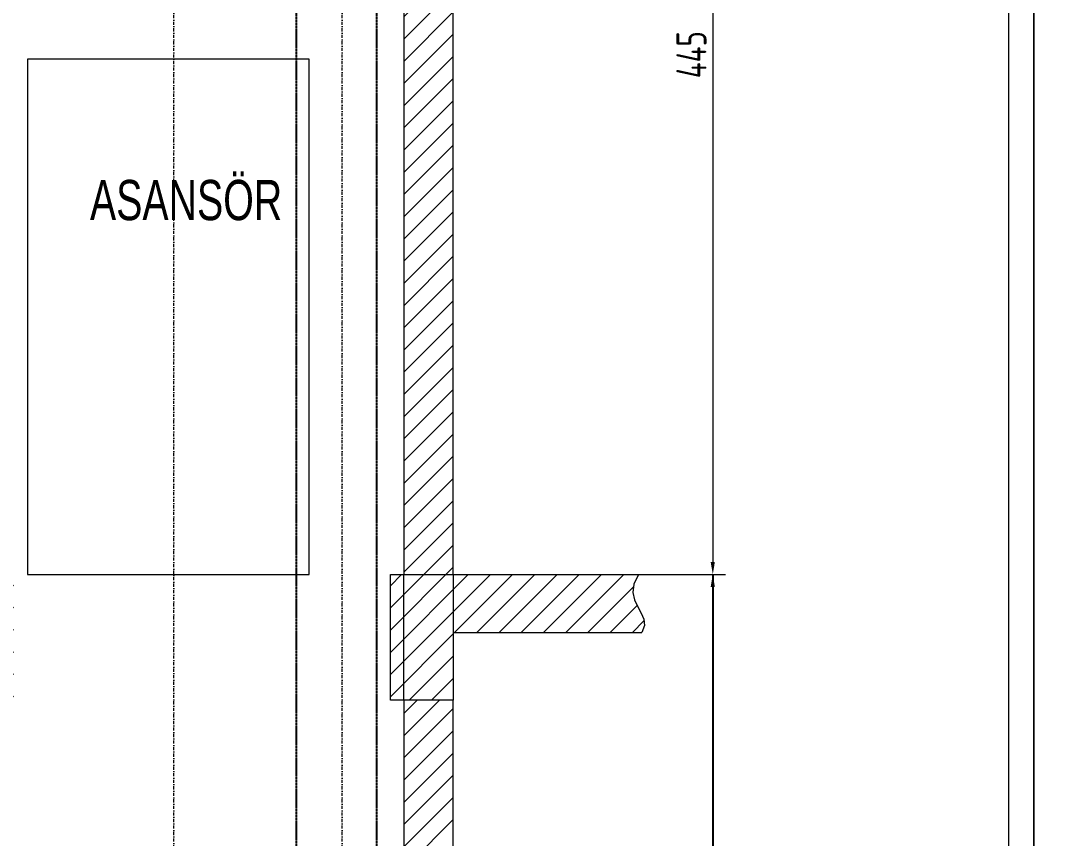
# Model space of a CAD drawing. Extents: x 273215 to 281797, y -454106 to -451256.
# Drawn here: x 279757.5 to 280165.8, y -452706.9 to -452381.4 of the extents above; entities that cross this region are included whole.
import ezdxf

# ---------------------------------------------------------------- set-up
doc = ezdxf.new("R2010")
doc.units = 0
doc.header["$MEASUREMENT"] = 0
doc.linetypes.add('DASHDOT2', pattern=[0.5, 0.25, -0.125, 0, -0.125])
doc.layers.get('0').update_dxf_attribs({"linetype": 'CONTINUOUS'})
doc.layers.add('kaçış', color=240, linetype='CONTINUOUS', lineweight=35)
doc.layers.add('MİMARİKOLON', color=7, linetype='CONTINUOUS', lineweight=50)
for name, color, linetype in [('Kolon', 7, 'CONTINUOUS'), ('YAZI', 7, 'CONTINUOUS'), ('YAZI1', 240, 'CONTINUOUS'), ('ıvır zıvır', 225, 'CONTINUOUS')]:
    doc.layers.add(name, color=color, linetype=linetype)
doc.styles.add('engiasn', font='isocpeur.ttf', dxfattribs={"width": 0.7, "height": 12})
doc.styles.add('STYLE4', font='arial.ttf')
pattern_1 = [(45, (304249.837, -343682.39), (-4.41941738, 4.41941738), [])]

msp = doc.modelspace()

# ---------------------------------------------------------------- hatches: boundary and pattern name
at = {"layer": 'ıvır zıvır', "lineweight": 15, "ltscale": 2}
h = msp.add_hatch(dxfattribs=at)
h.set_pattern_fill('ANSI31', scale=50, style=0)
h.set_pattern_definition(pattern_1)
h.paths.add_polyline_path([(279749.77, -452348.17), (279729.7, -452348.17), (279729.7, -452401.87), (279749.77, -452401.87)])
h.paths.add_polyline_path([(279929.7, -452348.17), (279910.06, -452348.17), (279910.06, -452601.87), (279929.7, -452601.87)])
h.paths.add_polyline_path([(279929.7, -452601.87), (279904.7, -452601.87), (279904.7, -452651.87), (279929.7, -452651.87)])
h.paths.add_polyline_path([(279754.7, -452601.87), (279729.7, -452601.87), (279729.7, -452651.87), (279754.7, -452651.87)])
h.paths.add_polyline_path([(279729.7, -452601.87), (279659.34, -452601.87), (279656.97, -452605.22), (279656.33, -452607.99), (279656.89, -452610.38), (279658.12, -452612.64), (279659.51, -452615), (279660.52, -452617.68), (279660.64, -452620.92), (279659.34, -452624.94), (279729.7, -452624.94)])
h.paths.add_polyline_path([(280004.55, -452617.19), (280003.18, -452614.68), (280001.91, -452612), (280001.22, -452609.06), (280001.56, -452605.72), (280003.41, -452601.87), (279929.7, -452601.87), (279929.7, -452624.94), (280004.74, -452624.94), (280005.8, -452622.2), (280005.58, -452619.66)])
h = msp.add_hatch(dxfattribs=at)
h.set_pattern_fill('ANSI31', scale=50, style=0)
h.set_pattern_definition(pattern_1)
h.paths.add_polyline_path([(279749.77, -452348.17), (279729.7, -452348.17), (279729.7, -452401.87), (279749.77, -452401.87)])
h.paths.add_polyline_path([(279929.7, -452348.17), (279910.06, -452348.17), (279910.06, -452601.87), (279929.7, -452601.87)])
h.paths.add_polyline_path([(279929.7, -452601.87), (279904.7, -452601.87), (279904.7, -452651.87), (279929.7, -452651.87)])
h.paths.add_polyline_path([(279754.7, -452601.87), (279729.7, -452601.87), (279729.7, -452651.87), (279754.7, -452651.87)])
h.paths.add_polyline_path([(279729.7, -452601.87), (279659.34, -452601.87), (279656.97, -452605.22), (279656.33, -452607.99), (279656.89, -452610.38), (279658.12, -452612.64), (279659.51, -452615), (279660.52, -452617.68), (279660.64, -452620.92), (279659.34, -452624.94), (279729.7, -452624.94)])
h.paths.add_polyline_path([(280004.55, -452617.19), (280003.18, -452614.68), (280001.91, -452612), (280001.22, -452609.06), (280001.56, -452605.72), (280003.41, -452601.87), (279929.7, -452601.87), (279929.7, -452624.94), (280004.74, -452624.94), (280005.8, -452622.2), (280005.58, -452619.66)])

# ---------------------------------------------------------------- linework, layer by layer
at = {"color": 4, "linetype": 'DASHDOT2'}
for p, q in [((279867.38, -453748.39), (279867.38, -452336.49)), ((279899.38, -453748.39), (279899.38, -452336.49))]:
    msp.add_line(p, q, dxfattribs=at)
msp.add_line((280033.01, -452601.87), (280033.01, -453769.25))
at = {"layer": 'kaçış', "color": 7, "linetype": 'Continuous', "lineweight": 15}
for p, q in [((280033.01, -452193.48), (280033.01, -452596.87)), ((279910.06, -452348.17), (279910.06, -452601.87)), ((279910.06, -452348.17), (279910.06, -452601.87)), ((279929.7, -452601.87), (279929.7, -452348.17)), ((279910.06, -452651.87), (279910.06, -452601.87)), ((279929.03, -452601.87), (280003.41, -452601.87)), ((279929.03, -452601.87), (280003.41, -452601.87)), ((279929.03, -452601.87), (280003.41, -452601.87)), ((279929.7, -452601.87), (279929.7, -452651.87)), ((279969.39, -452601.87), (280038.01, -452601.87)), ((280003.41, -452601.87), (280001.56, -452605.72)), ((280003.41, -452601.87), (280001.56, -452605.72)), ((280003.41, -452601.87), (280001.56, -452605.72)), ((280001.56, -452605.72), (280001.22, -452609.06)), ((280001.56, -452605.72), (280001.22, -452609.06)), ((280001.56, -452605.72), (280001.22, -452609.06)), ((280001.22, -452609.06), (280001.91, -452612)), ((280001.22, -452609.06), (280001.91, -452612)), ((280001.22, -452609.06), (280001.91, -452612)), ((280001.91, -452612), (280003.18, -452614.68)), ((280001.91, -452612), (280003.18, -452614.68)), ((280001.91, -452612), (280003.18, -452614.68)), ((280003.18, -452614.68), (280004.55, -452617.19)), ((280003.18, -452614.68), (280004.55, -452617.19)), ((280003.18, -452614.68), (280004.55, -452617.19)), ((280004.55, -452617.19), (280005.58, -452619.66)), ((280004.55, -452617.19), (280005.58, -452619.66)), ((280004.55, -452617.19), (280005.58, -452619.66)), ((280005.58, -452619.66), (280005.8, -452622.2)), ((280005.58, -452619.66), (280005.8, -452622.2)), ((280005.58, -452619.66), (280005.8, -452622.2)), ((280005.8, -452622.2), (280004.74, -452624.94)), ((280005.8, -452622.2), (280004.74, -452624.94)), ((280005.8, -452622.2), (280004.74, -452624.94)), ((279929.7, -452624.94), (280004.74, -452624.94)), ((279929.7, -452624.94), (280004.74, -452624.94)), ((279929.7, -452624.94), (280004.74, -452624.94)), ((279910.06, -452651.87), (279910.06, -452905.56)), ((279929.7, -452905.56), (279929.7, -452651.87))]:
    msp.add_line(p, q, dxfattribs=at)
msp.add_lwpolyline([(279775.36, -452396.87), (279775.36, -452396.87), (279760.36, -452396.87), (279760.36, -452601.87), (279872.44, -452601.87), (279872.44, -452396.87), (279775.36, -452396.87)], dxfattribs=at)
for points in [[(280032.17, -452596.87), (280033.84, -452596.87), (280033.01, -452601.87)], [(280032.17, -452606.87), (280033.84, -452606.87), (280033.01, -452601.87)]]:
    msp.add_solid(points, dxfattribs=at)
at = {"layer": 'Kolon', "color": 7, "linetype": 'DASHDOT2', "lineweight": 15, "ltscale": 5}
for p, q in [((279818.54, -453862.56), (279818.53, -452188.7)), ((279885.52, -453862.56), (279885.59, -452188.48))]:
    msp.add_line(p, q, dxfattribs=at)
at = {"layer": 'MİMARİKOLON', "color": 7, "lineweight": 15}
msp.add_lwpolyline([(279904.7, -452601.87), (279929.7, -452601.87), (279929.7, -452651.87), (279904.7, -452651.87)], close=True, dxfattribs=at)
msp.add_lwpolyline([(279904.7, -452601.87), (279929.7, -452601.87), (279929.7, -452651.87), (279904.7, -452651.87)], close=True, dxfattribs=at)
msp.add_lwpolyline([(279904.7, -452601.87), (279929.7, -452601.87), (279929.7, -452651.87), (279904.7, -452651.87)], close=True, dxfattribs=at)
at = {"layer": 'YAZI1', "color": 2, "linetype": 'Continuous', "lineweight": 15}
for points in [[(279437.3, -454105.6), (280160.8, -454105.6), (280160.8, -451255.6), (279437.3, -451255.6)], [(280160.8, -454105.6), (280947.99, -454105.6), (280947.99, -451255.6), (280160.8, -451255.6)], [(279447.3, -454095.6), (280150.8, -454095.6), (280150.8, -451265.6), (279447.3, -451265.6)]]:
    msp.add_lwpolyline(points, close=True, dxfattribs=at)
at = {"layer": 'ıvır zıvır', "color": 7, "lineweight": 15, "ltscale": 2}
for p, q in [((279910.06, -452657.18), (279915.38, -452651.87)), ((279910.06, -452666.02), (279924.21, -452651.87)), ((279910.06, -452674.86), (279929.7, -452655.22)), ((279910.06, -452683.7), (279929.7, -452664.06)), ((279910.06, -452692.53), (279929.7, -452672.9)), ((279910.06, -452701.37), (279929.7, -452681.74)), ((279910.06, -452710.21), (279929.7, -452690.58)), ((279910.06, -452719.05), (279929.7, -452699.42))]:
    msp.add_line(p, q, dxfattribs=at)

# ---------------------------------------------------------------- texts
at = {"layer": 'kaçış', "color": 7, "lineweight": 15, "style": 'engiasn', "width": 0.7}
msp.add_text('445', height=12, rotation=90, dxfattribs=at).set_placement((280030.51, -452404.41))
at = {"layer": 'YAZI', "color": 7, "lineweight": 15, "style": 'STYLE4', "width": 0.7}
msp.add_text('ASANSÖR', height=16, dxfattribs=at).set_placement((279785.16, -452460.88))

doc.saveas('drawing.dxf')
